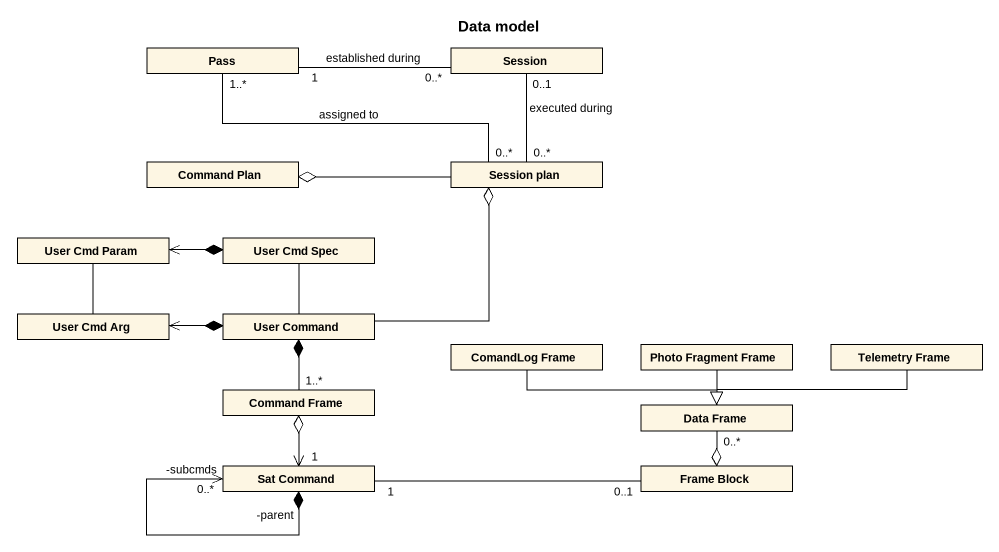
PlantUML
@startuml
title Data model
hide circle
hide empty members
class Pass
class Session
class "Command Plan" as Command_Plan
class "Session plan" as Session_plan
class "User Cmd Param" as User_Cmd_Param
class "User Cmd Spec" as User_Cmd_Spec
class "User Cmd Arg" as User_Cmd_Arg
class "User Command" as User_Command
class "ComandLog Frame" as ComandLog_Frame
class "Photo Fragment Frame" as Photo_Fragment_Frame
class "Telemetry Frame" as Telemetry_Frame
class "Command Frame" as Command_Frame
class "Data Frame" as Data_Frame
class "Sat Command" as Sat_Command
class "Frame Block" as Frame_Block
Pass "1" -right- "0..*" Session : established during
Command_Plan o-right- Session_plan
Session_plan "0..*" -left- "1..*" Pass : assigned to
Session_plan "0..*" -up- "0..1" Session : executed during
Session_plan o-- User_Command
User_Cmd_Spec *-left-> User_Cmd_Param
User_Cmd_Spec -- User_Command
User_Cmd_Arg -up- User_Cmd_Param
User_Command *-left-> User_Cmd_Arg
User_Command *-- "1..*" Command_Frame
ComandLog_Frame -right-|> Data_Frame
Photo_Fragment_Frame --|> Data_Frame
Telemetry_Frame -left-|> Data_Frame
Command_Frame o--> "1" Sat_Command
Data_Frame "0..*" --o Frame_Block
Sat_Command "-parent" *--> "-subcmds\n0..*" Sat_Command
Sat_Command "1" -right- "0..1" Frame_Block
@enduml
